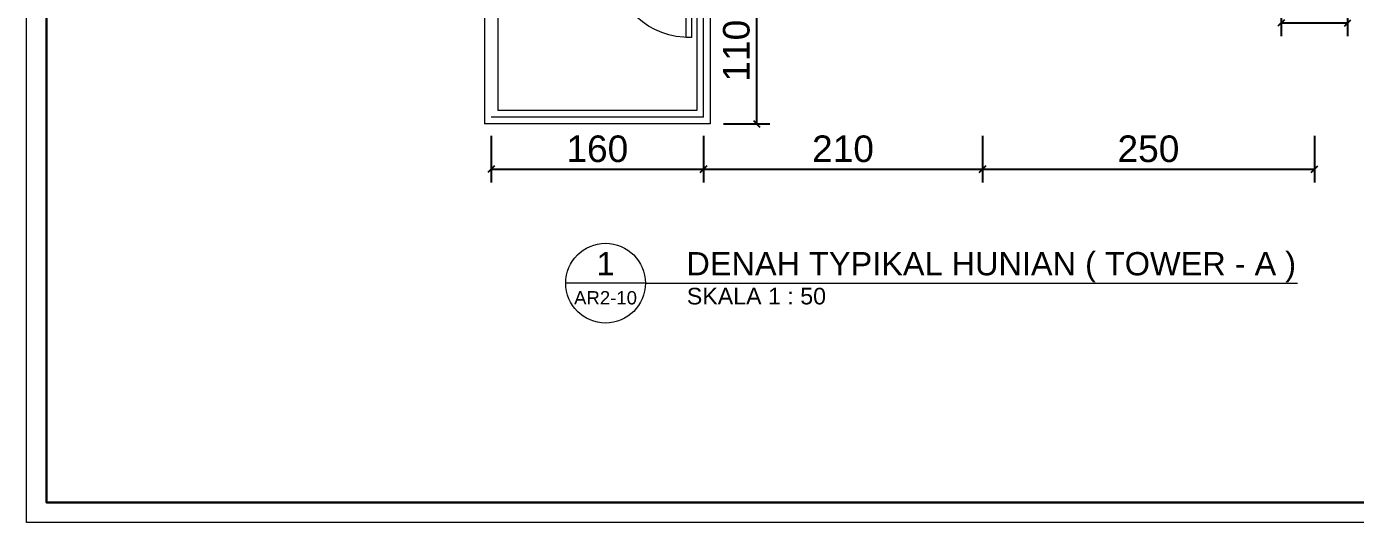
# Model space of a CAD drawing. Header units: millimetres. Extents: x -10 to 1564, y -8 to 383.
# Drawn here: x -10.43 to 9.58, y -8.28 to -0.82 of the extents above; entities that cross this region are included whole.
import ezdxf
from ezdxf.enums import TextEntityAlignment as Align

# ---------------------------------------------------------------- set-up
doc = ezdxf.new("R2010")
doc.units = ezdxf.units.MM
doc.header["$MEASUREMENT"] = 0
doc.layers.get('0').update_dxf_attribs({"lineweight": 5})
doc.layers.add('AS', color=1, linetype='Continuous', lineweight=5, plot=False)
for name, color, linetype, lineweight in [('KOP', 7, 'Continuous', 20), ('KOP GARIS', 1, 'Continuous', 30), ('KUSEN', 6, 'Continuous', 15), ('LAN', 7, 'Continuous', 9), ('not', 7, 'Continuous', 20), ('U', 6, 'Continuous', 20)]:
    doc.layers.add(name, color=color, linetype=linetype, lineweight=lineweight)
doc.styles.add('BOLD', font='arial.ttf')
doc.styles.add('S', font='SIMPLEX', dxfattribs={"width": 1.1})
doc.styles.get("Standard").update_dxf_attribs({"font": 'arial.ttf'})
doc.dimstyles.new('SK-50', dxfattribs={"dimscale": 0, "dimtxt": 0.4, "dimasz": 0.1, "dimexe": 0.2, "dimexo": 0, "dimgap": 0.1, "dimtad": 1, "dimdec": 0, "dimlfac": 50, "dimzin": 0, "dimdsep": 46, "dimtxsty": 'Standard', "dimblk": 'OBLIQUE', "dimcen": 0.09, "dimclrd": 256, "dimclre": 256, "dimclrt": 256, "dimadec": 0, "dimazin": 0, "dimtfac": 1, "dimtdec": 0, "dimtofl": 0, "dimtmove": 0, "dimatfit": 3, "dimldrblk": 'OBLIQUE', "dimfxl": 0, "dimtolj": 1, "dimtzin": 0, "dimarcsym": 0})

# ---------------------------------------------------------------- blocks, each defined once
blk = doc.blocks.new('Ndtpd')
blk.add_line((0.747, 0), (-0.747, 0))
blk.add_circle((0, 0), 0.747)
at = {"color": 10, "style": 'S', "width": 1.1, "flags": 4}
blk.add_attdef('NO', text='', height=0.5, dxfattribs=at).set_placement((0, 0.148), align=Align.CENTER)
blk.add_attdef('NDTPD', (1.516, 0.148), '', height=0.5, dxfattribs=at)
at = {"color": 5, "style": 'S', "width": 1.1, "flags": 4}
blk.add_attdef('NOLBR', text='', height=0.3, dxfattribs=at).set_placement((0, -0.398), align=Align.CENTER)
blk.add_attdef('SKALA', (1.523, -0.398), '', height=0.3, dxfattribs=at)
blk = doc.blocks.new('_Oblique')
at = {"color": 0, "linetype": 'ByBlock', "lineweight": -2}
blk.add_line((-0.5, -0.5), (0.5, 0.5), dxfattribs=at)
blk = doc.blocks.new('*D229')
at = {"layer": 'Defpoints', "color": 0}
for p in [(8.465, -0.269), (9.465, -0.269), (8.465, -0.769)]:
    blk.add_point(p, dxfattribs=at)
at = {"layer": 'U', "lineweight": -2}
for p, q in [((8.465, -0.269), (8.465, -0.969)), ((9.465, -0.269), (9.465, -0.969)), ((9.465, -0.769), (8.465, -0.769))]:
    blk.add_line(p, q, dxfattribs=at)
at = {"layer": 'U', "lineweight": -2, "xscale": 0.1, "yscale": 0.1, "zscale": 0.1, "rotation": 180}
blk.add_blockref('_Oblique', (8.465, -0.769), dxfattribs=at)
at = {"layer": 'U', "lineweight": -2, "xscale": 0.1, "yscale": 0.1, "zscale": 0.1}
blk.add_blockref('_Oblique', (9.465, -0.769), dxfattribs=at)
at = {"layer": 'U', "insert": (8.965, -0.464), "char_height": 0.4, "attachment_point": 5}
blk.add_mtext('\\A1;50', dxfattribs=at)
blk = doc.blocks.new('*D240')
at = {"layer": 'Defpoints', "color": 0}
for p in [(3.965, -2.468), (8.965, -2.468), (8.965, -2.968)]:
    blk.add_point(p, dxfattribs=at)
at = {"layer": 'U', "lineweight": -2}
for p, q in [((3.965, -2.468), (3.965, -3.168)), ((8.965, -2.468), (8.965, -3.168)), ((3.965, -2.968), (8.965, -2.968))]:
    blk.add_line(p, q, dxfattribs=at)
at = {"layer": 'U', "lineweight": -2, "xscale": 0.1, "yscale": 0.1, "zscale": 0.1, "rotation": 180}
blk.add_blockref('_Oblique', (3.965, -2.968), dxfattribs=at)
at = {"layer": 'U', "lineweight": -2, "xscale": 0.1, "yscale": 0.1, "zscale": 0.1}
blk.add_blockref('_Oblique', (8.965, -2.968), dxfattribs=at)
at = {"layer": 'U', "insert": (6.465, -2.664), "char_height": 0.4, "attachment_point": 5}
blk.add_mtext('\\A1;250', dxfattribs=at)
blk = doc.blocks.new('*D241')
at = {"layer": 'Defpoints', "color": 0}
for p in [(-0.235, -2.468), (3.965, -2.468), (3.965, -2.968)]:
    blk.add_point(p, dxfattribs=at)
at = {"layer": 'U', "lineweight": -2}
for p, q in [((-0.235, -2.468), (-0.235, -3.168)), ((3.965, -2.468), (3.965, -3.168)), ((-0.235, -2.968), (3.965, -2.968))]:
    blk.add_line(p, q, dxfattribs=at)
at = {"layer": 'U', "lineweight": -2, "xscale": 0.1, "yscale": 0.1, "zscale": 0.1, "rotation": 180}
blk.add_blockref('_Oblique', (-0.235, -2.968), dxfattribs=at)
at = {"layer": 'U', "lineweight": -2, "xscale": 0.1, "yscale": 0.1, "zscale": 0.1}
blk.add_blockref('_Oblique', (3.965, -2.968), dxfattribs=at)
at = {"layer": 'U', "insert": (1.865, -2.664), "char_height": 0.4, "attachment_point": 5}
blk.add_mtext('\\A1;210', dxfattribs=at)
blk = doc.blocks.new('*D242')
at = {"layer": 'Defpoints', "color": 0}
for p in [(-3.435, -2.468), (-0.235, -2.468), (-0.235, -2.968)]:
    blk.add_point(p, dxfattribs=at)
at = {"layer": 'U', "lineweight": -2}
for p, q in [((-3.435, -2.468), (-3.435, -3.168)), ((-0.235, -2.468), (-0.235, -3.168)), ((-3.435, -2.968), (-0.235, -2.968))]:
    blk.add_line(p, q, dxfattribs=at)
at = {"layer": 'U', "lineweight": -2, "xscale": 0.1, "yscale": 0.1, "zscale": 0.1, "rotation": 180}
blk.add_blockref('_Oblique', (-3.435, -2.968), dxfattribs=at)
at = {"layer": 'U', "lineweight": -2, "xscale": 0.1, "yscale": 0.1, "zscale": 0.1}
blk.add_blockref('_Oblique', (-0.235, -2.968), dxfattribs=at)
at = {"layer": 'U', "insert": (-1.835, -2.664), "char_height": 0.4, "attachment_point": 5}
blk.add_mtext('\\A1;160', dxfattribs=at)
blk = doc.blocks.new('P.60')
at = {"layer": 'KUSEN'}
for points in [[(1472.835, 997.535), (1472.875, 997.535), (1472.875, 997.435), (1472.835, 997.435)], [(1473.475, 997.535), (1473.515, 997.535), (1473.515, 997.435), (1473.475, 997.435)], [(1472.875, 996.885), (1472.915, 996.885), (1472.915, 997.435), (1472.875, 997.435)]]:
    blk.add_lwpolyline(points, close=True, dxfattribs=at)
blk.add_arc((1472.895, 997.466), 0.581, 268.0266, 356.9943, dxfattribs=at)
blk = doc.blocks.new('*D249')
at = {"layer": 'Defpoints', "color": 0}
for p in [(0.065, -0.086), (0.565, -0.086), (0.065, -2.286)]:
    blk.add_point(p, dxfattribs=at)
at = {"layer": 'U', "lineweight": -2}
for p, q in [((0.065, -0.086), (0.765, -0.086)), ((0.565, -2.286), (0.565, -0.086)), ((0.065, -2.286), (0.765, -2.286))]:
    blk.add_line(p, q, dxfattribs=at)
at = {"layer": 'U', "lineweight": -2, "xscale": 0.1, "yscale": 0.1, "zscale": 0.1}
for p, rotation in [((0.565, -0.086), 90), ((0.565, -2.286), 270)]:
    blk.add_blockref('_Oblique', p, dxfattribs=dict(at, rotation=rotation))
at = {"layer": 'U', "insert": (0.261, -1.186), "char_height": 0.4, "attachment_point": 5, "rotation": 90}
blk.add_mtext('\\A1;110', dxfattribs=at)
blk = doc.blocks.new('KOP A3 DED')
blk.add_lwpolyline([(-21, 29.697), (21, 29.697), (21, 0), (-21, 0), (-21, 29.697)])
at = {"layer": 'KOP GARIS'}
blk.add_lwpolyline([(-20.8, 29.497), (20.8, 29.497), (20.8, 0.2), (-20.8, 0.2)], close=True, dxfattribs=at)
at = {"layer": 'KOP', "style": 'BOLD'}
for tag, p in [('JUDUL1', (15.945, 4.092)), ('JUDUL2', (15.945, 3.747)), ('JUDUL3', (15.945, 3.427)), ('NO', (17.215, 1.101)), ('REFF', (17.207, 0.727)), ('FILE', (17.189, 0.336))]:
    blk.add_attdef(tag, p, '', height=0.12, dxfattribs=at)
for tag, p in [('SCALE1', (18.171, 1.948)), ('NAME', (16.363, 1.738)), ('SCALE2', (18.169, 1.733)), ('DATE', (19.9, 1.757)), ('SCALE3', (18.17, 1.521))]:
    blk.add_attdef(tag, text='', height=0.12, dxfattribs=at).set_placement(p, align=Align.MIDDLE_CENTER)

msp = doc.modelspace()

# ---------------------------------------------------------------- linework, layer by layer
at = {"layer": 'AS'}
for q in [(-0.235, 6.014), (-3.435, -2.186)]:
    msp.add_line((-0.235, -2.186), q, dxfattribs=at)
at = {"layer": 'LAN'}
for p, q in [((-3.335, 0.114), (-3.335, -2.086)), ((-3.535, -0.086), (-3.535, -2.286)), ((-0.335, -0.086), (-0.335, -2.086)), ((-0.135, -0.086), (-0.135, -2.286)), ((-0.335, -2.086), (-3.335, -2.086)), ((-3.435, -2.286), (-3.535, -2.286)), ((-0.135, -2.286), (-3.435, -2.286))]:
    msp.add_line(p, q, dxfattribs=at)
at = {"layer": 'not'}
msp.add_line((-1.111, -4.684), (8.708, -4.684), dxfattribs=at)

# ---------------------------------------------------------------- block references
at = {"xscale": 1.5, "yscale": 1.5, "zscale": 1.5}
msp.add_blockref('KOP A3 DED', (21.07, -8.284), dxfattribs=at)
at = {"layer": 'KUSEN', "xscale": -2, "yscale": 2, "zscale": 2}
msp.add_blockref('P.60', (2945.335, -1994.757), dxfattribs=at)
at = {"layer": 'not'}
ref = msp.add_blockref('Ndtpd', (-1.711, -4.684), dxfattribs=dict(at, xscale=0.8032128514056225, yscale=0.8032128514056225, zscale=0.8032128514056225))
ref.add_attrib('NO', '1', dxfattribs={"layer": '0', "height": 0.35, "flags": 4}).set_placement((-1.711, -4.566), align=Align.CENTER)
ref.add_attrib('NDTPD', 'DENAH TYPIKAL HUNIAN ( TOWER - A )', (-0.493, -4.566), dxfattribs={"layer": '0', "height": 0.35, "flags": 4})
ref.add_attrib('NOLBR', 'AR2-10', dxfattribs={"layer": '0', "height": 0.2, "flags": 4}).set_placement((-1.711, -5.004), align=Align.CENTER)
ref.add_attrib('SKALA', 'SKALA 1 : 50', (-0.487, -5.004), dxfattribs={"layer": '0', "height": 0.25, "flags": 4})

# ---------------------------------------------------------------- dimensions: what is measured, and where the dimension line sits
at = {"layer": 'U'}
for base, p1, p2, angle, picture, middle in [((0.565, -0.086), (0.065, -2.286), (0.065, -0.086), 90, '*D249', (0.565, -1.186)), ((8.465, -0.769), (9.465, -0.269), (8.465, -0.269), 180, '*D229', (8.965, -0.769))]:
    dim = msp.add_linear_dim(base=base, p1=p1, p2=p2, angle=angle, dimstyle='SK-50', override={"dimscale": 1}, dxfattribs=at)
    dim.commit()
    dim.dimension.update_dxf_attribs({"geometry": picture, "text_midpoint": middle, "dimtype": 160})
for base, p1, p2, picture, middle in [((-0.235, -2.968), (-3.435, -2.468), (-0.235, -2.468), '*D242', (-1.835, -2.968)), ((3.965, -2.968), (-0.235, -2.468), (3.965, -2.468), '*D241', (1.865, -2.968)), ((8.965, -2.968), (3.965, -2.468), (8.965, -2.468), '*D240', (6.465, -2.968))]:
    dim = msp.add_linear_dim(base=base, p1=p1, p2=p2, dimstyle='SK-50', override={"dimscale": 1}, dxfattribs=at)
    dim.commit()
    dim.dimension.update_dxf_attribs({"geometry": picture, "text_midpoint": middle, "dimtype": 160})

doc.saveas('drawing.dxf')
